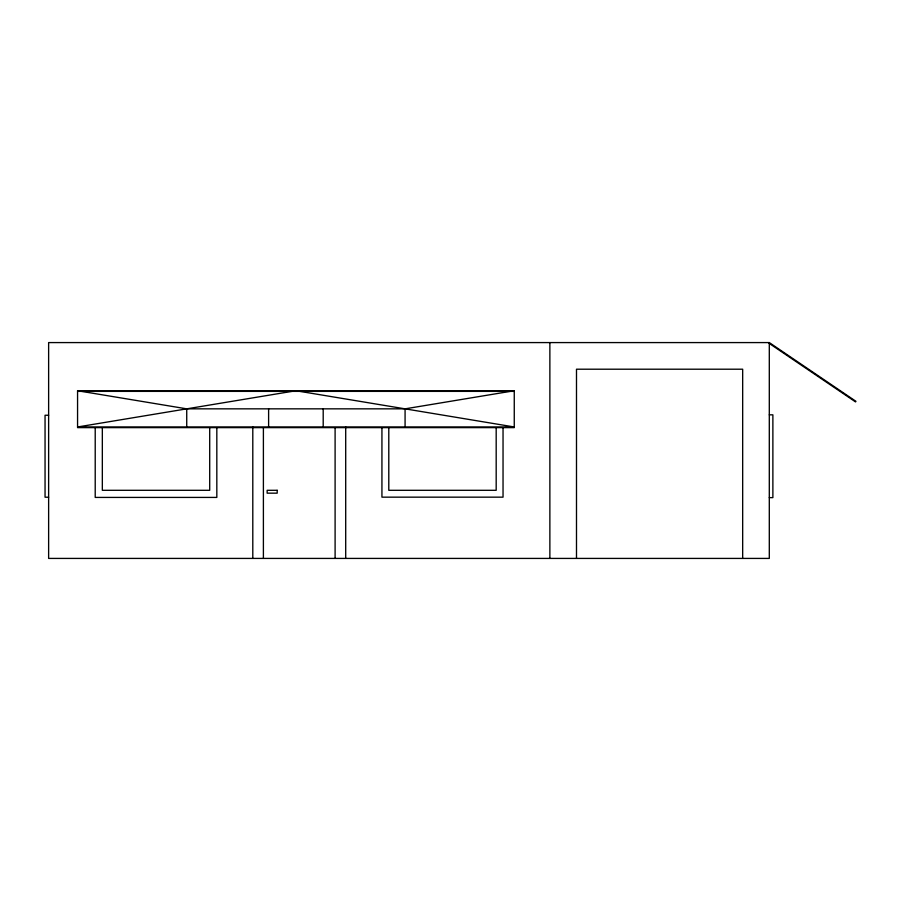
<?xml version="1.0" encoding="UTF-8"?>
<svg xmlns="http://www.w3.org/2000/svg" width="901" height="901" viewBox="0 0 901 901"><rect width="100%" height="100%" fill="white"/><g stroke="black" fill="none" stroke-linecap="round" stroke-linejoin="round"><path stroke-width="1.35" d="M77.565 390.719L186.732 408.84L405.078 408.84L514.257 390.719L514.257 427.626L77.565 427.626L77.565 390.719L514.257 390.719M77.565 391.372L514.257 391.372M769.296 414.832L772.878 414.832L772.878 497.634L769.296 497.634M48.631 415.248L45.05 415.248L45.05 497.217L48.631 497.217M742.672 558.417L742.672 369.207L576.494 369.207L576.494 558.417M549.869 342.583L549.869 558.417M503.04 427.795L503.04 497.161L381.934 497.161L381.934 427.795M496.181 427.738L496.181 490.302L388.793 490.302L388.793 427.738M405.078 408.84L405.078 426.973M345.702 426.961L345.702 558.417M335.104 427.795L335.104 558.417M323.2 408.84L323.2 426.973M268.611 408.84L268.611 426.973M263.396 427.795L263.396 558.417M252.798 426.961L252.798 558.417M216.826 427.626L216.826 497.42L95.213 497.42L95.213 427.626M209.708 427.738L209.708 490.302L102.331 490.302L102.331 427.738M186.732 408.84L186.732 427.412M769.296 342.583L768.891 343.18L855.545 401.914L855.95 401.328L769.296 342.583L48.631 342.583L48.631 558.417L769.296 558.417L769.296 342.583M295.911 390.719L77.565 426.973L514.257 426.973L295.911 390.719M277.193 490.302L267.147 490.302L267.147 493.162L277.193 493.162L277.193 490.302"/></g></svg>
